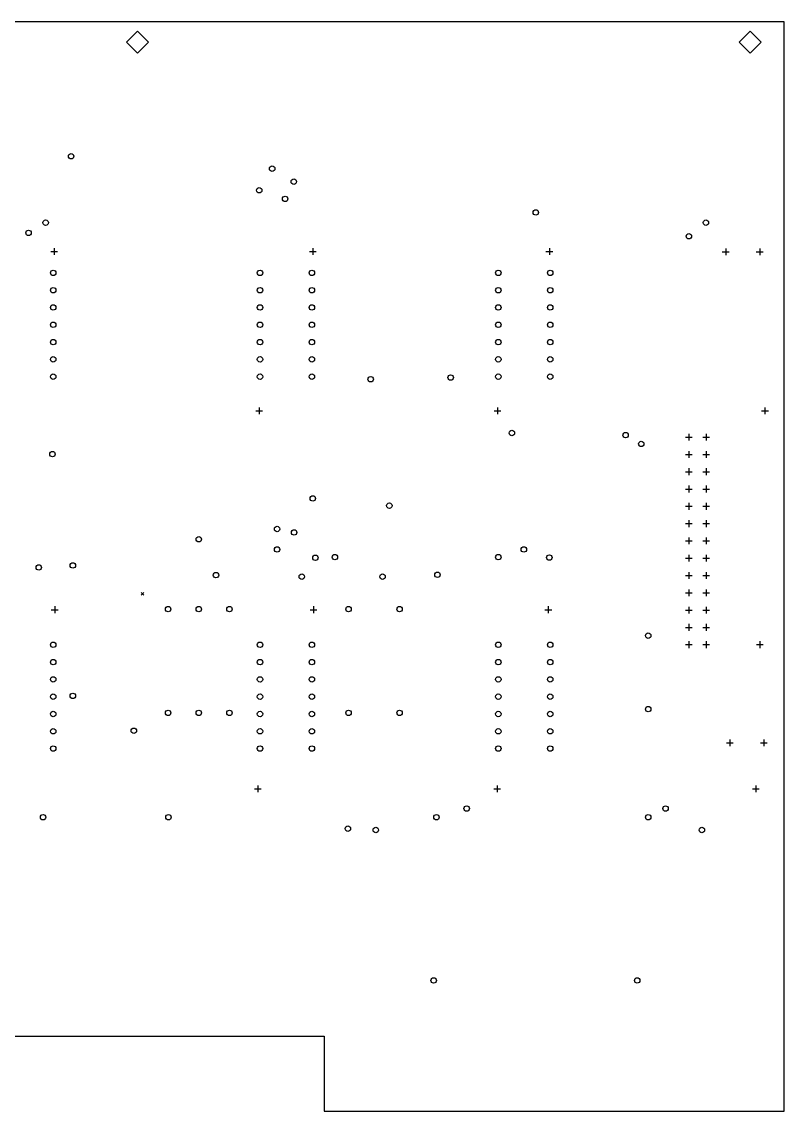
# Model space of a CAD drawing. Extents: x 2.02 to 10.81, y -9.76 to -2.36.
# Drawn here: x 6.4 to 10.81, y -8.66 to -2.36 of the extents above; entities that cross this region are included whole.
import ezdxf

# ---------------------------------------------------------------- set-up
doc = ezdxf.new("R2010")
doc.units = 0
doc.header["$MEASUREMENT"] = 0
doc.layers.add('BLACK', color=7, linetype='CONTINUOUS')

msp = doc.modelspace()

# ---------------------------------------------------------------- linework, layer by layer
at = {"layer": 'BLACK', "linetype": 'CONTINUOUS'}
for p, q in [((10.8106, -2.36339), (2.14921, -2.36339)), ((10.8106, -8.6626), (10.8106, -2.36339)), ((7.07047, -2.4185), (7.00748, -2.4815)), ((7.13346, -2.4815), (7.07047, -2.4185)), ((10.6138, -2.4185), (10.5508, -2.4815)), ((10.6768, -2.4815), (10.6138, -2.4185)), ((7.00748, -2.4815), (7.07047, -2.54449)), ((7.07047, -2.54449), (7.13346, -2.4815)), ((10.5508, -2.4815), (10.6138, -2.54449)), ((10.6138, -2.54449), (10.6768, -2.4815)), ((6.5685, -3.69213), (6.60787, -3.69213)), ((6.58819, -3.67244), (6.58819, -3.71181)), ((8.06457, -3.69213), (8.10394, -3.69213)), ((8.08425, -3.67244), (8.08425, -3.71181)), ((9.43268, -3.69213), (9.47205, -3.69213)), ((9.45236, -3.67244), (9.45236, -3.71181)), ((10.4524, -3.69409), (10.4917, -3.69409)), ((10.472, -3.67441), (10.472, -3.71378)), ((10.6492, -3.69409), (10.6886, -3.69409)), ((10.6689, -3.67441), (10.6689, -3.71378)), ((7.77402, -4.59291), (7.77402, -4.63228)), ((9.15197, -4.59291), (9.15197, -4.63228)), ((10.6992, -4.59291), (10.6992, -4.63228)), ((7.75433, -4.6126), (7.7937, -4.6126)), ((9.13228, -4.6126), (9.17165, -4.6126)), ((10.6795, -4.6126), (10.7189, -4.6126)), ((10.2398, -4.76496), (10.2791, -4.76496)), ((10.2594, -4.74528), (10.2594, -4.78465)), ((10.3398, -4.76496), (10.3791, -4.76496)), ((10.3594, -4.74528), (10.3594, -4.78465)), ((10.2594, -4.84528), (10.2594, -4.88465)), ((10.3594, -4.84528), (10.3594, -4.88465)), ((10.2398, -4.86496), (10.2791, -4.86496)), ((10.3398, -4.86496), (10.3791, -4.86496)), ((10.2398, -4.96496), (10.2791, -4.96496)), ((10.2594, -4.94528), (10.2594, -4.98465)), ((10.3398, -4.96496), (10.3791, -4.96496)), ((10.3594, -4.94528), (10.3594, -4.98465)), ((10.2398, -5.06496), (10.2791, -5.06496)), ((10.2594, -5.04528), (10.2594, -5.08465)), ((10.3398, -5.06496), (10.3791, -5.06496)), ((10.3594, -5.04528), (10.3594, -5.08465)), ((10.2398, -5.16496), (10.2791, -5.16496)), ((10.2594, -5.14528), (10.2594, -5.18465)), ((10.3398, -5.16496), (10.3791, -5.16496)), ((10.3594, -5.14528), (10.3594, -5.18465)), ((10.2398, -5.26496), (10.2791, -5.26496)), ((10.2594, -5.24528), (10.2594, -5.28465)), ((10.3398, -5.26496), (10.3791, -5.26496)), ((10.3594, -5.24528), (10.3594, -5.28465)), ((10.2594, -5.34528), (10.2594, -5.38465)), ((10.3594, -5.34528), (10.3594, -5.38465)), ((10.2398, -5.36496), (10.2791, -5.36496)), ((10.3398, -5.36496), (10.3791, -5.36496)), ((10.2398, -5.46496), (10.2791, -5.46496)), ((10.2594, -5.44528), (10.2594, -5.48465)), ((10.3398, -5.46496), (10.3791, -5.46496)), ((10.3594, -5.44528), (10.3594, -5.48465)), ((10.2398, -5.56496), (10.2791, -5.56496)), ((10.2594, -5.54528), (10.2594, -5.58465)), ((10.3398, -5.56496), (10.3791, -5.56496)), ((10.3594, -5.54528), (10.3594, -5.58465)), ((7.09134, -5.6626), (7.10709, -5.67835)), ((7.10709, -5.6626), (7.09134, -5.67835)), ((10.2398, -5.66496), (10.2791, -5.66496)), ((10.2594, -5.64528), (10.2594, -5.68465)), ((10.3398, -5.66496), (10.3791, -5.66496)), ((10.3594, -5.64528), (10.3594, -5.68465)), ((6.57205, -5.7626), (6.61142, -5.7626)), ((6.59173, -5.74291), (6.59173, -5.78228)), ((8.06811, -5.7626), (8.10748, -5.7626)), ((8.0878, -5.74291), (8.0878, -5.78228)), ((9.42638, -5.7626), (9.46575, -5.7626)), ((9.44606, -5.74291), (9.44606, -5.78228)), ((10.2398, -5.76496), (10.2791, -5.76496)), ((10.2594, -5.74528), (10.2594, -5.78465)), ((10.3398, -5.76496), (10.3791, -5.76496)), ((10.3594, -5.74528), (10.3594, -5.78465)), ((10.2594, -5.84528), (10.2594, -5.88465)), ((10.3594, -5.84528), (10.3594, -5.88465)), ((10.2398, -5.86496), (10.2791, -5.86496)), ((10.3398, -5.86496), (10.3791, -5.86496)), ((10.2398, -5.96496), (10.2791, -5.96496)), ((10.2594, -5.94528), (10.2594, -5.98465)), ((10.3398, -5.96496), (10.3791, -5.96496)), ((10.3594, -5.94528), (10.3594, -5.98465)), ((10.65, -5.96496), (10.6894, -5.96496)), ((10.6697, -5.94528), (10.6697, -5.98465)), ((10.476, -6.53268), (10.5154, -6.53268)), ((10.4957, -6.51299), (10.4957, -6.55236)), ((10.6728, -6.53268), (10.7122, -6.53268)), ((10.6925, -6.51299), (10.6925, -6.55236)), ((7.74633, -6.79909), (7.7857, -6.79909)), ((7.76602, -6.7794), (7.76602, -6.81877)), ((9.13083, -6.79909), (9.1702, -6.79909)), ((9.15052, -6.7794), (9.15052, -6.81877)), ((10.6269, -6.79909), (10.6663, -6.79909)), ((10.6466, -6.7794), (10.6466, -6.81877)), ((4.80276, -8.22953), (8.14921, -8.22953)), ((8.14921, -8.22953), (8.14921, -8.65866)), ((8.14921, -8.65866), (8.14921, -8.6626)), ((8.14921, -8.6626), (10.8106, -8.6626))]:
    msp.add_line(p, q, dxfattribs=at)
at = {"layer": 'BLACK'}
for centre in [(6.68661, -3.14094), (7.84921, -3.2126), (7.97421, -3.2876), (7.77421, -3.3376), (7.92421, -3.3876), (9.37362, -3.46575), (6.53898, -3.5248), (10.3579, -3.5248), (6.44055, -3.58386), (10.2594, -3.60354), (6.58307, -3.81535), (7.77913, -3.81535), (8.07913, -3.81535), (9.15709, -3.81535), (9.45709, -3.81535), (6.58307, -3.91535), (7.77913, -3.91535), (8.07913, -3.91535), (9.15709, -3.91535), (9.45709, -3.91535), (6.58307, -4.01535), (7.77913, -4.01535), (8.07913, -4.01535), (9.15709, -4.01535), (9.45709, -4.01535), (6.58307, -4.11535), (7.77913, -4.11535), (8.07913, -4.11535), (9.15709, -4.11535), (9.45709, -4.11535), (6.58307, -4.21535), (7.77913, -4.21535), (8.07913, -4.21535), (9.15709, -4.21535), (9.45709, -4.21535), (6.58307, -4.31535), (7.77913, -4.31535), (8.07913, -4.31535), (9.15709, -4.31535), (9.45709, -4.31535), (6.58307, -4.41535), (7.77913, -4.41535), (8.07913, -4.41535), (8.8815, -4.42047), (9.15709, -4.41535), (9.45709, -4.41535), (8.4189, -4.43031), (9.23583, -4.74134), (9.89331, -4.75315), (6.57835, -4.86339), (9.98386, -4.80433), (8.08425, -5.11929), (8.52717, -5.16102), (7.87756, -5.29646), (7.4248, -5.35551), (7.97598, -5.31614), (7.87756, -5.41457), (9.30472, -5.41457), (8.09921, -5.4626), (8.2122, -5.45886), (9.15709, -5.45886), (9.45236, -5.46102), (6.49921, -5.51831), (6.69646, -5.50689), (7.52421, -5.5626), (8.02028, -5.57205), (8.4878, -5.57205), (8.80522, -5.56102), (7.24764, -5.75945), (7.4248, -5.75945), (7.60197, -5.75945), (8.29094, -5.75945), (8.58622, -5.75945), (10.0242, -5.9126), (6.58307, -5.96575), (7.77913, -5.96575), (8.07913, -5.96575), (9.15709, -5.96575), (9.45709, -5.96575), (6.58307, -6.06575), (7.77913, -6.06575), (8.07913, -6.06575), (9.15709, -6.06575), (9.45709, -6.06575), (6.58307, -6.16575), (7.77913, -6.16575), (8.07913, -6.16575), (9.15709, -6.16575), (9.45709, -6.16575), (6.58307, -6.26575), (6.69646, -6.26102), (7.77913, -6.26575), (8.07913, -6.26575), (9.15709, -6.26575), (9.45709, -6.26575), (6.58307, -6.36575), (7.24764, -6.35945), (7.4248, -6.35945), (7.60197, -6.35945), (7.77913, -6.36575), (8.07913, -6.36575), (8.29094, -6.35945), (8.58622, -6.35945), (9.15709, -6.36575), (9.45709, -6.36575), (10.0242, -6.3376), (6.58307, -6.46575), (7.04921, -6.4626), (7.77913, -6.46575), (8.07913, -6.46575), (9.15709, -6.46575), (9.45709, -6.46575), (6.58307, -6.56575), (7.77913, -6.56575), (8.07913, -6.56575), (9.15709, -6.56575), (9.45709, -6.56575), (8.97421, -6.9126), (10.1242, -6.9126), (6.52421, -6.9626), (7.24921, -6.9626), (8.79921, -6.9626), (10.0242, -6.9626), (8.28701, -7.02874), (8.44843, -7.03661), (10.3343, -7.03661), (8.78307, -7.90669), (9.96024, -7.90669)]:
    msp.add_circle(centre, 0.01575, dxfattribs=at)

doc.saveas('drawing.dxf')
